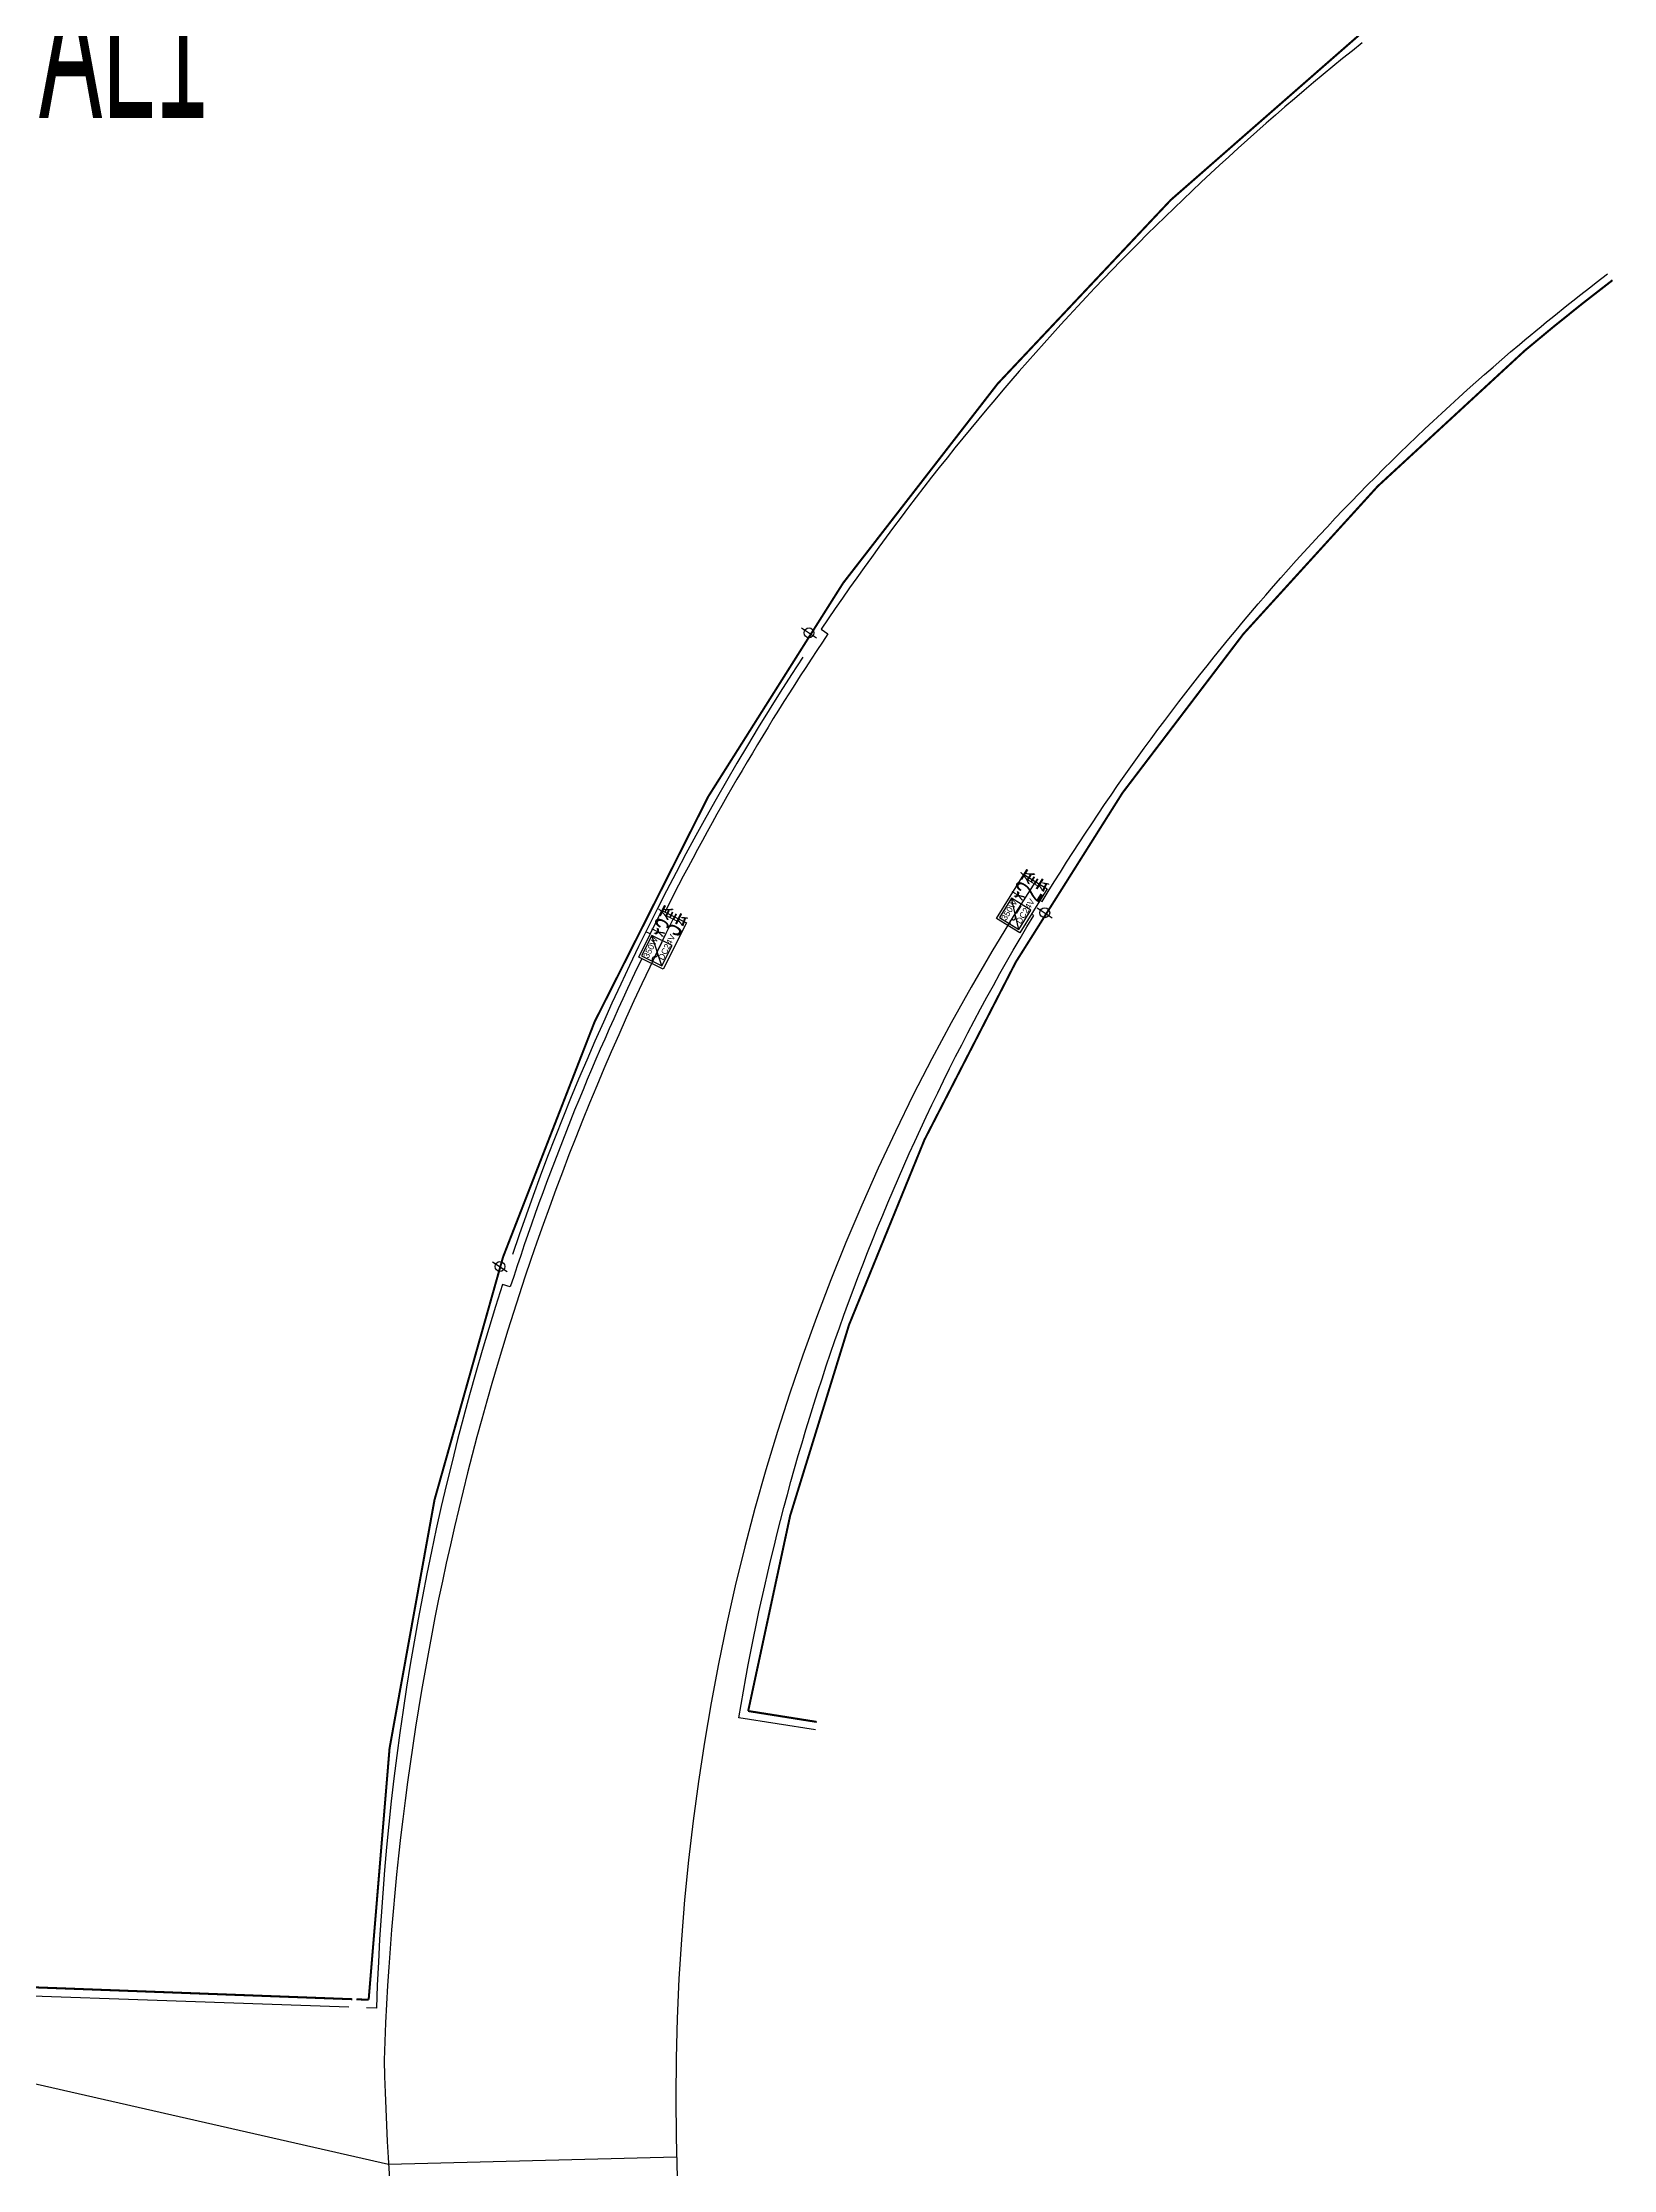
# Model space of a CAD drawing. Header units: inches. Extents: x -187843 to 1582678, y -554589 to 1835338.
# Drawn here: x 1343450 to 1382144, y -304525 to -252145 of the extents above; entities that cross this region are included whole.
import ezdxf
from ezdxf.lldxf.tags import DXFTag

# ---------------------------------------------------------------- set-up
doc = ezdxf.new("R2010")
doc.units = ezdxf.units.IN
doc.header["$MEASUREMENT"] = 0
doc.layers.get('0').update_dxf_attribs({"color": 253})
for name, color, linetype in [('0-LIGHT-TXT', 90, 'Continuous'), ('0-SL01', 1, 'Continuous'), ('0-开关电源', 3, 'Continuous'), ('LT-220V', 5, 'Continuous'), ('LT-24V', 4, 'Continuous')]:
    doc.layers.add(name, color=color, linetype=linetype)
doc.styles.add('SMDEI', font='smsim.shx', dxfattribs={"width": 0.75, "bigfont": 'smfs.shx'})
doc.styles.get("Standard").update_dxf_attribs({"font": 'arial.ttf'})
tags = doc.linetypes.add('SL01_LINE', pattern='A,0.3,-0.3,["SL01",Standard,S=0.2,R=-0.1,X=-0.1,Y=-0.1],-1.2', length=1.8).pattern_tags.tags
tags[6] = DXFTag(74, 10)

# ---------------------------------------------------------------- blocks, each defined once
blk = doc.blocks.new('LEDDR01')
at = {"layer": '0-开关电源'}
for p, q in [((-224, 0), (224, 448)), ((19, 205), (198, 205))]:
    blk.add_line(p, q, dxfattribs=at)
blk.add_lwpolyline([(-224, 0), (224, 0), (224, 448), (-224, 448)], close=True, dxfattribs=at)
for centre, start, end in [((-171, 187), 19.4712, 160.5288), ((-81, 219), 199.4712, 340.5288)]:
    blk.add_arc(centre, 47.5, start, end, dxfattribs=at)
at = {"color": 3}
for s, p in [('350W', (-219, 302)), ('DC24V', (-122, 21))]:
    blk.add_text(s, height=120, dxfattribs=at).set_placement(p)
blk = doc.blocks.new('分割')
at = {"layer": 'LT-220V'}
blk.add_lwpolyline([(-168, 141), (166, -144)], dxfattribs=at)
blk.add_circle((0, 0), 121, dxfattribs=at)

msp = doc.modelspace()

# ---------------------------------------------------------------- linework, layer by layer
at = {"layer": '0-LIGHT-TXT', "color": 7}
for points in [[(1366947, -273719), (1367620, -272631), (1368192, -272984), (1367519, -274073)], [(1358134, -274668), (1358707, -273524), (1359308, -273825), (1358735, -274969)]]:
    msp.add_lwpolyline(points, close=True, dxfattribs=at)
at = {"layer": '0-SL01', "linetype": 'SL01_LINE', "const_width": 50}
for points in [[(1289708, -273464, -0.20838), (1351390, -190167, 0.200801), (1351858, -189553)], [(1351183, -300335), (1351483, -300345, -0.219664), (1375916, -251929), (1375749, -251679)], [(1362519, -293503), (1360831, -293235, -0.177308), (1379956, -259735, -0.012358), (1382119, -257999, -50.682405)]]:
    msp.add_lwpolyline(points, format="xyb", dxfattribs=at)
msp.add_lwpolyline([(1337499, -299825), (1351083, -300332)], dxfattribs=at)
at = {"layer": 'LT-220V'}
for points in [[(1328996, -257682), (1328863, -258584), (1327938, -262619), (1340512, -266072), (1335654, -300684), (1338894, -301421, 0.787581), (1339162, -301482), (1351972, -304395), (1359063, -304214)], [(1367906, -272808, 0.294952), (1367860, -332733, -1.319742)], [(1359007, -273675, 0.107554), (1351862, -301831, 0.080687), (1356621, -326874, -1.223045)]]:
    msp.add_lwpolyline(points, format="xyb", dxfattribs=at)
at = {"layer": 'LT-24V', "color": 4}
for points in [[(1375954, -252154, 0.076606), (1362630, -266596), (1362796, -266707, 0.030915), (1358777, -273559, 0.108234)], [(1368016, -273264), (1368072, -273298, -0.080738), (1379827, -259582, -0.012358), (1381997, -257840)], [(1362176, -267279, 0.063681), (1355024, -281996, 0.063681)], [(1362487, -293700), (1360601, -293401, -0.094321), (1367865, -273640), (1367809, -273607)], [(1358210, -274707, 0.033897), (1354972, -282790), (1354782, -282729, 0.070471), (1351676, -300552), (1351426, -300544)]]:
    msp.add_lwpolyline(points, format="xyb", dxfattribs=at)
for points in [[(1358420, -274096), (1358312, -274042)], [(1350996, -300529), (1338234, -300083)]]:
    msp.add_lwpolyline(points, dxfattribs=at)

# ---------------------------------------------------------------- block references
at = {"layer": '0-开关电源', "color": 3, "xscale": 1.25, "yscale": 1.25, "zscale": 1.25}
for p, rotation in [((1367645, -273750), 58.27281982297181), ((1358832, -274636), 63.40137627706207)]:
    msp.add_blockref('LEDDR01', p, dxfattribs=dict(at, rotation=rotation))
at = {"layer": 'LT-220V'}
for p, rotation in [((1362331, -266682), 7.137301569902948), ((1368136, -273577), 6.903072890461753), ((1354716, -282288), 7.137301569902948)]:
    msp.add_blockref('分割', p, dxfattribs=dict(at, rotation=rotation))

# ---------------------------------------------------------------- texts
at = {"layer": '0-LIGHT-TXT', "color": 7, "style": 'SMDEI', "width": 0.5}
msp.add_text('引自配电箱1#fgAL1 ', height=3500, dxfattribs=at).set_placement((1330494, -254001))
for s, rotation, p in [('*2套', 58.2728, (1367874, -273497)), ('*3套', 63.4014, (1359038, -274364))]:
    msp.add_text(s, height=700, rotation=rotation, dxfattribs=at).set_placement(p)

doc.saveas('drawing.dxf')
